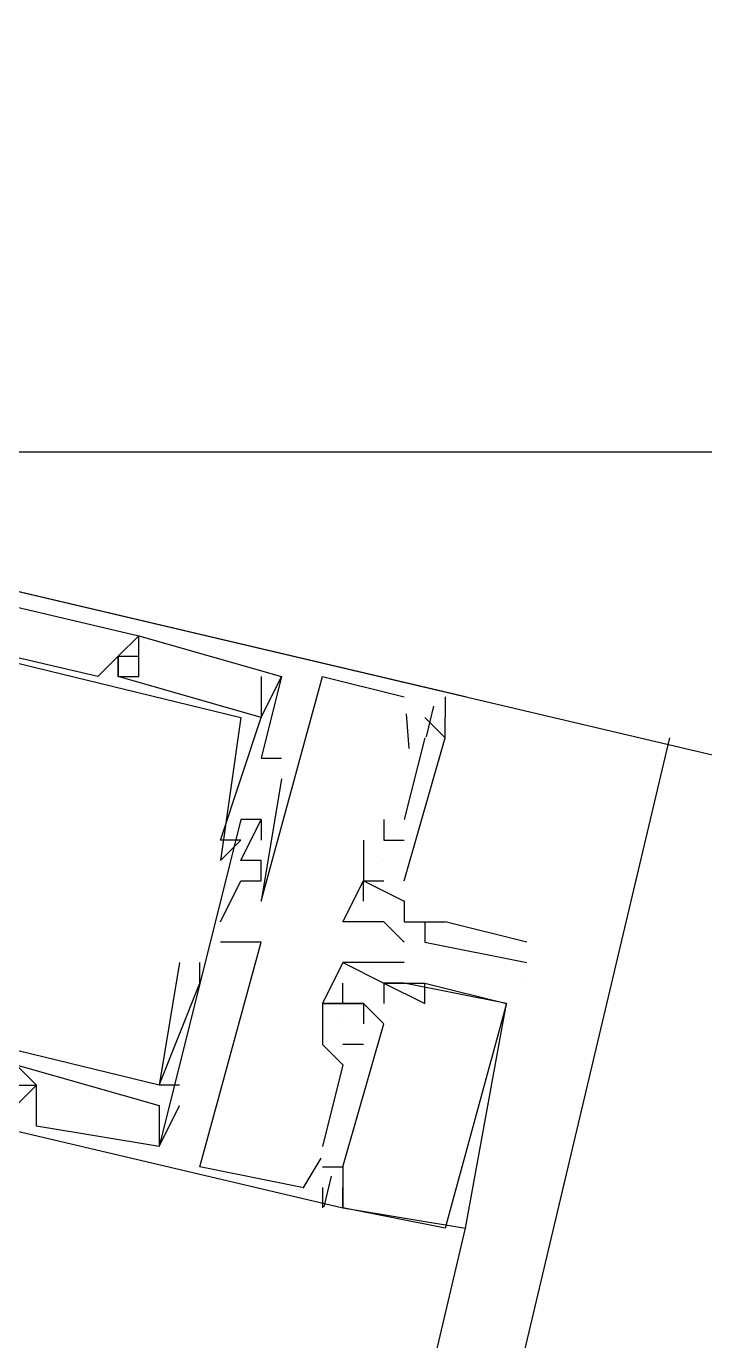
# Model space of a CAD drawing. Header units: feet. Extents: x -84 to 198, y -22 to 181.
# Drawn here: x 69.567 to 70.009, y 17.504 to 18.362 of the extents above; entities that cross this region are included whole.
import ezdxf

# ---------------------------------------------------------------- set-up
doc = ezdxf.new("R2010")
doc.units = ezdxf.units.FT
doc.layers.add('A-LINEA', color=7, linetype='CONTINUOUS')
doc.layers.add('A-MURO-CONCRETO', color=8, linetype='CONTINUOUS')

msp = doc.modelspace()

# ---------------------------------------------------------------- linework, layer by layer
at = {"layer": 'A-LINEA'}
for p, q in [((69.64, 17.9644), (69.64, 17.9644)), ((69.64, 17.9644), (69.64, 17.9644)), ((69.64, 17.9644), (69.64, 17.9644)), ((69.64, 17.9644), (69.64, 17.9644)), ((69.64, 17.9644), (69.64, 17.9644)), ((69.64, 17.9644), (69.64, 17.9644)), ((69.6267, 17.9511), (69.6267, 17.9511)), ((69.6267, 17.9511), (69.6267, 17.9511)), ((69.6267, 17.9511), (69.6267, 17.9511)), ((69.6267, 17.9511), (69.6267, 17.9511)), ((69.6267, 17.9511), (69.6267, 17.9511)), ((69.6267, 17.9511), (69.6267, 17.9511)), ((69.6267, 17.9511), (69.6267, 17.9511)), ((69.6267, 17.9511), (69.6267, 17.9511)), ((69.6267, 17.9511), (69.6267, 17.9511)), ((69.64, 17.9511), (69.64, 17.9511)), ((69.64, 17.9511), (69.64, 17.9511)), ((69.64, 17.9511), (69.64, 17.9511)), ((69.6133, 17.9378), (69.6133, 17.9378)), ((69.6133, 17.9378), (69.6133, 17.9378)), ((69.6133, 17.9378), (69.6133, 17.9378)), ((69.6267, 17.9378), (69.6267, 17.9378)), ((69.6267, 17.9378), (69.6267, 17.9378)), ((69.6267, 17.9378), (69.6267, 17.9378)), ((69.6267, 17.9378), (69.6267, 17.9378)), ((69.6267, 17.9378), (69.6267, 17.9378)), ((69.6267, 17.9378), (69.6267, 17.9378)), ((69.64, 17.9378), (69.64, 17.9378)), ((69.64, 17.9378), (69.64, 17.9378)), ((69.64, 17.9378), (69.64, 17.9378)), ((69.72, 17.9378), (69.72, 17.9378)), ((69.72, 17.9378), (69.72, 17.9378)), ((69.72, 17.9378), (69.72, 17.9378)), ((69.72, 17.9378), (69.72, 17.9378)), ((69.72, 17.9378), (69.72, 17.9378)), ((69.72, 17.9378), (69.72, 17.9378)), ((69.7333, 17.9378), (69.7333, 17.9378)), ((69.7333, 17.9378), (69.7333, 17.9378)), ((69.7333, 17.9378), (69.7333, 17.9378)), ((69.7333, 17.9378), (69.7333, 17.9378)), ((69.7333, 17.9378), (69.7333, 17.9378)), ((69.7333, 17.9378), (69.7333, 17.9378)), ((69.76, 17.9378), (69.76, 17.9378)), ((69.76, 17.9378), (69.76, 17.9378)), ((69.76, 17.9378), (69.76, 17.9378)), ((69.8133, 17.9244), (69.8133, 17.9244)), ((69.8133, 17.9244), (69.8133, 17.9244)), ((69.8133, 17.9244), (69.8133, 17.9244)), ((69.84, 17.9244), (69.84, 17.9244)), ((69.84, 17.9244), (69.84, 17.9244)), ((69.84, 17.9244), (69.84, 17.9244)), ((69.8533, 17.9244), (69.8533, 17.9244)), ((69.8533, 17.9244), (69.8533, 17.9244)), ((69.8533, 17.9244), (69.8533, 17.9244)), ((69.8146, 17.9135), (69.8162, 17.8909)), ((69.8146, 17.9135), (69.8162, 17.8909)), ((69.8146, 17.9135), (69.8162, 17.8909)), ((69.8323, 17.9184), (69.8276, 17.8984)), ((69.8323, 17.9184), (69.8276, 17.8984)), ((69.8323, 17.9184), (69.8276, 17.8984)), ((69.7067, 17.9111), (69.7067, 17.9111)), ((69.7067, 17.9111), (69.7067, 17.9111)), ((69.7067, 17.9111), (69.7067, 17.9111)), ((69.72, 17.9111), (69.72, 17.9111)), ((69.72, 17.9111), (69.72, 17.9111)), ((69.72, 17.9111), (69.72, 17.9111)), ((69.72, 17.9111), (69.72, 17.9111)), ((69.72, 17.9111), (69.72, 17.9111)), ((69.72, 17.9111), (69.72, 17.9111)), ((69.84, 17.8978), (69.8267, 17.9111)), ((69.8267, 17.9111), (69.8267, 17.9111)), ((69.84, 17.8978), (69.8267, 17.9111)), ((69.8267, 17.9111), (69.8267, 17.9111)), ((69.84, 17.8978), (69.8267, 17.9111)), ((69.8267, 17.9111), (69.8267, 17.9111)), ((69.84, 17.9111), (69.84, 17.9111)), ((69.84, 17.9111), (69.84, 17.9111)), ((69.84, 17.9111), (69.84, 17.9111)), ((69.84, 17.9111), (69.84, 17.9111)), ((69.84, 17.9111), (69.84, 17.9111)), ((69.84, 17.9111), (69.84, 17.9111)), ((68.0933, 9.9111), (69.9867, 17.8978)), ((69.8133, 17.8978), (69.8133, 17.8978)), ((69.8267, 17.8978), (69.8133, 17.8444)), ((69.8133, 17.8978), (69.8133, 17.8978)), ((69.8267, 17.8978), (69.8133, 17.8444)), ((69.8133, 17.8978), (69.8133, 17.8978)), ((69.8267, 17.8978), (69.8133, 17.8444)), ((69.8267, 17.8978), (69.8267, 17.8978)), ((69.8267, 17.8978), (69.8267, 17.8978)), ((69.8267, 17.8978), (69.8267, 17.8978)), ((69.84, 17.8978), (69.84, 17.8978)), ((69.84, 17.8978), (69.84, 17.8978)), ((69.84, 17.8978), (69.84, 17.8978)), ((69.84, 17.8978), (69.84, 17.8978)), ((69.84, 17.8978), (69.84, 17.8978)), ((69.84, 17.8978), (69.84, 17.8978)), ((69.72, 17.8844), (69.72, 17.8844)), ((69.72, 17.8844), (69.72, 17.8844)), ((69.72, 17.8844), (69.72, 17.8844)), ((69.7333, 17.8844), (69.7333, 17.8844)), ((69.7333, 17.8844), (69.7333, 17.8844)), ((69.7333, 17.8844), (69.7333, 17.8844)), ((69.7333, 17.8711), (69.7333, 17.8711)), ((69.7333, 17.8711), (69.7333, 17.8711)), ((69.7333, 17.8711), (69.7333, 17.8711)), ((69.7067, 17.8444), (69.7067, 17.8444)), ((69.7067, 17.8444), (69.7067, 17.8444)), ((69.7067, 17.8444), (69.7067, 17.8444)), ((69.72, 17.8444), (69.72, 17.8444)), ((69.72, 17.8444), (69.72, 17.8444)), ((69.72, 17.8444), (69.72, 17.8444)), ((69.72, 17.8444), (69.72, 17.8444)), ((69.72, 17.8444), (69.72, 17.8444)), ((69.72, 17.8444), (69.72, 17.8444)), ((69.8, 17.8444), (69.8, 17.8311)), ((69.8, 17.8444), (69.8, 17.8444)), ((69.8, 17.8444), (69.8, 17.8311)), ((69.8, 17.8444), (69.8, 17.8444)), ((69.8, 17.8444), (69.8, 17.8311)), ((69.8, 17.8444), (69.8, 17.8444)), ((69.8133, 17.8444), (69.8133, 17.8444)), ((69.8133, 17.8444), (69.8133, 17.8444)), ((69.8133, 17.8444), (69.8133, 17.8444)), ((69.6933, 17.8311), (69.6933, 17.8311)), ((69.6933, 17.8311), (69.6933, 17.8311)), ((69.6933, 17.8311), (69.6933, 17.8311)), ((69.7067, 17.8311), (69.7067, 17.8311)), ((69.7067, 17.8311), (69.7067, 17.8311)), ((69.7067, 17.8311), (69.7067, 17.8311)), ((69.72, 17.8311), (69.72, 17.8311)), ((69.72, 17.8311), (69.72, 17.8311)), ((69.72, 17.8311), (69.72, 17.8311)), ((69.7867, 17.8311), (69.7867, 17.8311)), ((69.7867, 17.8311), (69.7867, 17.8311)), ((69.7867, 17.8311), (69.7867, 17.8311)), ((69.8, 17.8311), (69.8133, 17.8311)), ((69.8, 17.8311), (69.8, 17.8311)), ((69.8, 17.8311), (69.8, 17.8311)), ((69.8, 17.8311), (69.8133, 17.8311)), ((69.8, 17.8311), (69.8, 17.8311)), ((69.8, 17.8311), (69.8, 17.8311)), ((69.8, 17.8311), (69.8133, 17.8311)), ((69.8, 17.8311), (69.8, 17.8311)), ((69.8, 17.8311), (69.8, 17.8311)), ((69.8133, 17.8311), (69.8133, 17.8311)), ((69.8133, 17.8311), (69.8133, 17.8311)), ((69.8133, 17.8311), (69.8133, 17.8311)), ((69.6933, 17.8178), (69.6933, 17.8178)), ((69.6933, 17.8178), (69.6933, 17.8178)), ((69.6933, 17.8178), (69.6933, 17.8178)), ((69.7067, 17.8178), (69.7067, 17.8178)), ((69.7067, 17.8178), (69.7067, 17.8178)), ((69.7067, 17.8178), (69.7067, 17.8178)), ((69.72, 17.8178), (69.72, 17.8178)), ((69.72, 17.8178), (69.72, 17.8178)), ((69.72, 17.8178), (69.72, 17.8178)), ((69.8, 17.8178), (69.8, 17.8178)), ((69.8, 17.8178), (69.8, 17.8178)), ((69.8, 17.8178), (69.8, 17.8178)), ((69.8, 17.8178), (69.8, 17.8178)), ((69.8, 17.8178), (69.8, 17.8178)), ((69.8, 17.8178), (69.8, 17.8178)), ((69.8133, 17.8178), (69.8133, 17.8178)), ((69.8133, 17.8178), (69.8133, 17.8178)), ((69.8133, 17.8178), (69.8133, 17.8178)), ((69.8133, 17.8178), (69.8133, 17.8178)), ((69.8133, 17.8178), (69.8133, 17.8178)), ((69.8133, 17.8178), (69.8133, 17.8178)), ((69.7067, 17.8044), (69.7067, 17.8044)), ((69.7067, 17.8044), (69.7067, 17.8044)), ((69.7067, 17.8044), (69.7067, 17.8044)), ((69.72, 17.8044), (69.72, 17.8044)), ((69.72, 17.8044), (69.72, 17.8044)), ((69.72, 17.8044), (69.72, 17.8044)), ((69.7867, 17.7911), (69.7867, 17.8044)), ((69.7867, 17.8044), (69.7867, 17.8044)), ((69.7867, 17.8044), (69.7867, 17.8044)), ((69.7867, 17.8044), (69.7867, 17.8044)), ((69.7867, 17.8044), (69.7867, 17.8044)), ((69.7867, 17.8044), (69.7867, 17.8044)), ((69.7867, 17.8044), (69.7867, 17.8044)), ((69.8, 17.8044), (69.8, 17.8044)), ((69.8, 17.8044), (69.8, 17.8044)), ((69.8, 17.8044), (69.8, 17.8044)), ((69.8, 17.8044), (69.8, 17.8044)), ((69.8, 17.8044), (69.8, 17.8044)), ((69.8133, 17.8044), (69.8133, 17.8044)), ((69.8133, 17.8044), (69.8133, 17.8044)), ((69.8133, 17.8044), (69.8133, 17.8044)), ((69.8133, 17.8044), (69.8133, 17.8044)), ((69.72, 17.7911), (69.72, 17.7911)), ((69.72, 17.7911), (69.72, 17.7911)), ((69.72, 17.7911), (69.72, 17.7911)), ((69.7867, 17.7911), (69.7867, 17.7911)), ((69.8133, 17.7911), (69.8133, 17.7911)), ((69.8133, 17.7911), (69.8133, 17.7911)), ((69.6933, 17.7778), (69.6933, 17.7778)), ((69.6933, 17.7778), (69.6933, 17.7778)), ((69.6933, 17.7778), (69.6933, 17.7778)), ((69.7733, 17.7778), (69.7733, 17.7778)), ((69.8, 17.7778), (69.7867, 17.7778)), ((69.7867, 17.7778), (69.7867, 17.7778)), ((69.7867, 17.7778), (69.7867, 17.7778)), ((69.8, 17.7778), (69.8133, 17.7644)), ((69.8, 17.7778), (69.8, 17.7778)), ((69.8, 17.7778), (69.8, 17.7778)), ((69.8133, 17.7778), (69.8133, 17.7778)), ((69.8133, 17.7778), (69.8133, 17.7778)), ((69.8133, 17.7778), (69.8133, 17.7778)), ((69.8267, 17.7778), (69.8267, 17.7778)), ((69.84, 17.7778), (69.84, 17.7778)), ((69.84, 17.7778), (69.84, 17.7778)), ((69.6933, 17.7644), (69.6933, 17.7644)), ((69.6933, 17.7644), (69.6933, 17.7644)), ((69.6933, 17.7644), (69.6933, 17.7644)), ((69.7067, 17.7644), (69.7067, 17.7644)), ((69.7067, 17.7644), (69.7067, 17.7644)), ((69.7067, 17.7644), (69.7067, 17.7644)), ((69.72, 17.7644), (69.72, 17.7644)), ((69.72, 17.7644), (69.72, 17.7644)), ((69.72, 17.7644), (69.72, 17.7644)), ((69.8133, 17.7644), (69.8133, 17.7644)), ((69.8267, 17.7644), (69.8267, 17.7644)), ((69.8933, 17.7644), (69.8933, 17.7644)), ((69.6667, 17.7511), (69.6667, 17.7511)), ((69.6667, 17.7511), (69.6667, 17.7511)), ((69.6667, 17.7511), (69.6667, 17.7511)), ((69.68, 17.7511), (69.68, 17.7511)), ((69.68, 17.7511), (69.68, 17.7511)), ((69.68, 17.7511), (69.68, 17.7511)), ((69.7733, 17.7511), (69.7733, 17.7511)), ((69.7733, 17.7511), (69.7733, 17.7511)), ((69.7733, 17.7511), (69.7733, 17.7511)), ((69.7733, 17.7511), (69.7733, 17.7511)), ((69.7733, 17.7511), (69.7733, 17.7511)), ((69.7733, 17.7511), (69.7733, 17.7511)), ((69.7867, 17.7511), (69.7867, 17.7511)), ((69.7867, 17.7511), (69.7867, 17.7511)), ((69.7867, 17.7511), (69.7867, 17.7511)), ((69.8133, 17.7511), (69.8133, 17.7511)), ((69.8133, 17.7511), (69.8133, 17.7511)), ((69.8133, 17.7511), (69.8133, 17.7511)), ((69.8933, 17.7511), (69.8933, 17.7511)), ((69.68, 17.7378), (69.68, 17.7378)), ((69.68, 17.7378), (69.68, 17.7378)), ((69.68, 17.7378), (69.68, 17.7378)), ((69.7733, 17.7378), (69.7733, 17.7378)), ((69.7733, 17.7378), (69.7733, 17.7378)), ((69.7733, 17.7378), (69.7733, 17.7378)), ((69.8, 17.7378), (69.8, 17.7378)), ((69.8, 17.7378), (69.8, 17.7378)), ((69.8, 17.7378), (69.8, 17.7378)), ((69.8, 17.7378), (69.8, 17.7378)), ((69.8, 17.7378), (69.8, 17.7378)), ((69.8, 17.7378), (69.8, 17.7378)), ((69.8, 17.7378), (69.8, 17.7378)), ((69.8, 17.7378), (69.8, 17.7378)), ((69.8, 17.7378), (69.8, 17.7378)), ((69.8133, 17.7378), (69.8133, 17.7378)), ((69.8133, 17.7378), (69.8133, 17.7378)), ((69.8133, 17.7378), (69.8133, 17.7378)), ((69.8133, 17.7378), (69.8133, 17.7378)), ((69.8133, 17.7378), (69.8133, 17.7378)), ((69.8133, 17.7378), (69.8133, 17.7378)), ((69.8133, 17.7378), (69.8133, 17.7378)), ((69.8133, 17.7378), (69.8133, 17.7378)), ((69.8133, 17.7378), (69.8133, 17.7378)), ((69.8267, 17.7378), (69.8267, 17.7378)), ((69.8267, 17.7378), (69.8267, 17.7378)), ((69.8267, 17.7378), (69.8267, 17.7378)), ((69.8267, 17.7378), (69.8267, 17.7378)), ((69.8267, 17.7378), (69.8267, 17.7378)), ((69.8267, 17.7378), (69.8267, 17.7378)), ((69.8933, 17.7378), (69.8933, 17.7378)), ((69.76, 17.7244), (69.76, 17.7244)), ((69.76, 17.7244), (69.76, 17.7244)), ((69.76, 17.7244), (69.76, 17.7244)), ((69.76, 17.7244), (69.76, 17.7244)), ((69.76, 17.7244), (69.76, 17.7244)), ((69.76, 17.7244), (69.76, 17.7244)), ((69.7733, 17.7244), (69.7733, 17.7244)), ((69.7733, 17.7244), (69.7733, 17.7244)), ((69.7733, 17.7244), (69.7733, 17.7244)), ((69.7733, 17.7244), (69.7733, 17.7244)), ((69.7733, 17.7244), (69.7733, 17.7244)), ((69.7733, 17.7244), (69.7733, 17.7244)), ((69.7733, 17.7244), (69.7733, 17.7244)), ((69.7733, 17.7244), (69.7733, 17.7244)), ((69.7733, 17.7244), (69.7733, 17.7244)), ((69.7867, 17.7244), (69.7867, 17.7244)), ((69.7867, 17.7244), (69.7867, 17.7244)), ((69.7867, 17.7244), (69.7867, 17.7244)), ((69.7867, 17.7244), (69.7867, 17.7244)), ((69.7867, 17.7244), (69.7867, 17.7244)), ((69.7867, 17.7244), (69.7867, 17.7244)), ((69.7867, 17.7244), (69.7867, 17.7244)), ((69.7867, 17.7244), (69.7867, 17.7244)), ((69.7867, 17.7244), (69.7867, 17.7244)), ((69.8, 17.7244), (69.8, 17.7244)), ((69.8, 17.7244), (69.8, 17.7244)), ((69.8, 17.7244), (69.8, 17.7244)), ((69.8, 17.7244), (69.8, 17.7244)), ((69.8, 17.7244), (69.8, 17.7244)), ((69.8, 17.7244), (69.8, 17.7244)), ((69.8, 17.7244), (69.8, 17.7244)), ((69.8, 17.7244), (69.8, 17.7244)), ((69.8, 17.7244), (69.8, 17.7244)), ((69.8267, 17.7244), (69.8267, 17.7244)), ((69.8267, 17.7244), (69.8267, 17.7244)), ((69.8267, 17.7244), (69.8267, 17.7244)), ((69.88, 17.7244), (69.88, 17.7244)), ((69.88, 17.7244), (69.88, 17.7244)), ((69.88, 17.7244), (69.88, 17.7244)), ((69.88, 17.7244), (69.88, 17.7244)), ((69.88, 17.7244), (69.88, 17.7244)), ((69.88, 17.7244), (69.88, 17.7244)), ((69.7733, 17.7111), (69.7733, 17.7111)), ((69.7733, 17.7111), (69.7733, 17.7111)), ((69.7733, 17.7111), (69.7733, 17.7111)), ((69.7733, 17.7111), (69.7733, 17.7111)), ((69.7733, 17.7111), (69.7733, 17.7111)), ((69.7733, 17.7111), (69.7733, 17.7111)), ((69.7867, 17.7111), (69.7867, 17.7111)), ((69.7867, 17.7111), (69.7867, 17.7111)), ((69.7867, 17.7111), (69.7867, 17.7111)), ((69.8, 17.7111), (69.8, 17.7111)), ((69.8, 17.7111), (69.8, 17.7111)), ((69.8, 17.7111), (69.8, 17.7111)), ((69.8, 17.7111), (69.8, 17.7111)), ((69.8, 17.7111), (69.8, 17.7111)), ((69.8, 17.7111), (69.8, 17.7111)), ((69.76, 17.6978), (69.76, 17.6978)), ((69.76, 17.6978), (69.76, 17.6978)), ((69.76, 17.6978), (69.76, 17.6978)), ((69.7867, 17.6978), (69.7733, 17.6978)), ((69.7733, 17.6978), (69.7733, 17.6978)), ((69.7867, 17.6978), (69.7733, 17.6978)), ((69.7733, 17.6978), (69.7733, 17.6978)), ((69.7867, 17.6978), (69.7733, 17.6978)), ((69.7733, 17.6978), (69.7733, 17.6978)), ((69.7867, 17.6978), (69.7867, 17.6978)), ((69.7867, 17.6978), (69.7867, 17.6978)), ((69.7867, 17.6978), (69.7867, 17.6978)), ((69.7733, 17.6844), (69.7733, 17.6844)), ((69.7733, 17.6844), (69.7733, 17.6844)), ((69.7733, 17.6844), (69.7733, 17.6844)), ((69.5733, 17.6711), (69.5733, 17.6711)), ((69.5733, 17.6711), (69.5733, 17.6711)), ((69.5733, 17.6711), (69.5733, 17.6711)), ((69.5733, 17.6711), (69.5733, 17.6711)), ((69.5733, 17.6711), (69.5733, 17.6711)), ((69.5733, 17.6711), (69.5733, 17.6711)), ((69.6533, 17.6711), (69.6533, 17.6711)), ((69.6533, 17.6711), (69.6533, 17.6711)), ((69.6533, 17.6711), (69.6533, 17.6711)), ((69.6533, 17.6711), (69.6533, 17.6711)), ((69.6533, 17.6711), (69.6533, 17.6711)), ((69.6533, 17.6711), (69.6533, 17.6711)), ((69.6667, 17.6711), (69.6667, 17.6711)), ((69.6667, 17.6711), (69.6667, 17.6711)), ((69.6667, 17.6711), (69.6667, 17.6711)), ((69.6533, 17.6578), (69.6533, 17.6578)), ((69.6533, 17.6578), (69.6533, 17.6578)), ((69.6533, 17.6578), (69.6533, 17.6578)), ((69.6667, 17.6578), (69.6667, 17.6578)), ((69.6667, 17.6578), (69.6667, 17.6578)), ((69.6667, 17.6578), (69.6667, 17.6578)), ((69.5733, 17.6444), (69.5733, 17.6444)), ((69.5733, 17.6444), (69.5733, 17.6444)), ((69.5733, 17.6444), (69.5733, 17.6444)), ((69.6533, 17.6311), (69.6533, 17.6311)), ((69.6533, 17.6311), (69.6533, 17.6311)), ((69.6533, 17.6311), (69.6533, 17.6311)), ((69.6533, 17.6311), (69.6533, 17.6311)), ((69.6533, 17.6311), (69.6533, 17.6311)), ((69.6533, 17.6311), (69.6533, 17.6311)), ((69.76, 17.6311), (69.76, 17.6311)), ((69.76, 17.6311), (69.76, 17.6311)), ((69.76, 17.6311), (69.76, 17.6311)), ((69.7588, 17.6235), (69.7472, 17.604)), ((69.7588, 17.6235), (69.7472, 17.604)), ((69.7588, 17.6235), (69.7472, 17.604)), ((69.68, 17.6178), (69.68, 17.6178)), ((69.68, 17.6178), (69.68, 17.6178)), ((69.68, 17.6178), (69.68, 17.6178)), ((69.76, 17.6178), (69.76, 17.6178)), ((69.76, 17.6178), (69.76, 17.6178)), ((69.76, 17.6178), (69.76, 17.6178)), ((69.7733, 17.6178), (69.7733, 17.6178)), ((69.7733, 17.6178), (69.7733, 17.6178)), ((69.7733, 17.6178), (69.7733, 17.6178)), ((69.7733, 17.6178), (69.7733, 17.6178)), ((69.7733, 17.6178), (69.7733, 17.6178)), ((69.7733, 17.6178), (69.7733, 17.6178)), ((69.7657, 17.6117), (69.7609, 17.5917)), ((69.7657, 17.6117), (69.7609, 17.5917)), ((69.7657, 17.6117), (69.7609, 17.5917)), ((69.7467, 17.6044), (69.7467, 17.6044)), ((69.7467, 17.6044), (69.7467, 17.6044)), ((69.7467, 17.6044), (69.7467, 17.6044)), ((69.76, 17.6044), (69.76, 17.6044)), ((69.76, 17.6044), (69.76, 17.6044)), ((69.76, 17.6044), (69.76, 17.6044)), ((69.7733, 17.6044), (69.7733, 17.6044)), ((69.7733, 17.6044), (69.7733, 17.6044)), ((69.7733, 17.6044), (69.7733, 17.6044)), ((69.7733, 17.6044), (69.7733, 17.6044)), ((69.7733, 17.6044), (69.7733, 17.6044)), ((69.7733, 17.6044), (69.7733, 17.6044)), ((69.7733, 17.6044), (69.7733, 17.6044)), ((69.7733, 17.6044), (69.7733, 17.6044)), ((69.7733, 17.6044), (69.7733, 17.6044)), ((69.76, 17.5911), (69.76, 17.5911)), ((69.76, 17.5911), (69.76, 17.5911)), ((69.76, 17.5911), (69.76, 17.5911)), ((69.7733, 17.5911), (69.7733, 17.5911)), ((69.7733, 17.5911), (69.7733, 17.5911)), ((69.7733, 17.5911), (69.7733, 17.5911)), ((69.7733, 17.5911), (69.7733, 17.5911)), ((69.7733, 17.5911), (69.7733, 17.5911)), ((69.7733, 17.5911), (69.7733, 17.5911)), ((69.7733, 17.5911), (69.7733, 17.5911)), ((69.7733, 17.5911), (69.7733, 17.5911)), ((69.7733, 17.5911), (69.7733, 17.5911)), ((69.7733, 17.5911), (69.7733, 17.5911)), ((69.7733, 17.5911), (69.7733, 17.5911)), ((69.7733, 17.5911), (69.7733, 17.5911)), ((68.32, 11.0711), (69.8533, 17.5778)), ((69.84, 17.5778), (69.84, 17.5778)), ((69.84, 17.5778), (69.84, 17.5778)), ((69.84, 17.5778), (69.84, 17.5778)), ((69.8533, 17.5778), (69.8533, 17.5778)), ((69.8533, 17.5778), (69.8533, 17.5778)), ((69.8533, 17.5778), (69.8533, 17.5778))]:
    msp.add_line(p, q, dxfattribs=at)
for points in [[(72.92, 18.7378), (72.5733, 17.2844), (69.1733, 18.0844), (69.52, 19.5511), (72.92, 18.7378)], [(69.8533, 17.9244), (69.1733, 18.0844), (69.1333, 17.9378)], [(69.8533, 17.9244), (69.1733, 18.0844), (69.1333, 17.9378)], [(69.8533, 17.9244), (69.1733, 18.0844), (69.1333, 17.9378)], [(69.1867, 18.0711), (69.64, 17.9644), (69.6267, 17.9511), (69.6267, 17.9378), (69.64, 17.9378), (69.64, 17.9644), (69.7333, 17.9378), (69.72, 17.8844), (69.7333, 17.8844)], [(69.6267, 17.9511), (69.6133, 17.9378), (69.2133, 18.0311), (69.2133, 18.0444), (69.1867, 18.0578), (69.1867, 18.0711), (69.1867, 18.0578), (69.2133, 18.0444), (69.1867, 17.9511), (69.1867, 17.9378), (69.2133, 18.0311), (69.7067, 17.9111), (69.6933, 17.8178), (69.6933, 17.8178), (69.7067, 17.8311), (69.6933, 17.8311), (69.72, 17.9111), (69.7333, 17.9378)], [(69.1867, 18.0711), (69.64, 17.9644), (69.6267, 17.9511), (69.6267, 17.9378), (69.64, 17.9378), (69.64, 17.9644), (69.7333, 17.9378), (69.72, 17.8844), (69.7333, 17.8844)], [(69.6267, 17.9511), (69.6133, 17.9378), (69.2133, 18.0311), (69.2133, 18.0444), (69.1867, 18.0578), (69.1867, 18.0711), (69.1867, 18.0578), (69.2133, 18.0444), (69.1867, 17.9511), (69.1867, 17.9378), (69.2133, 18.0311), (69.7067, 17.9111), (69.6933, 17.8178), (69.6933, 17.8178), (69.7067, 17.8311), (69.6933, 17.8311), (69.72, 17.9111), (69.7333, 17.9378)], [(69.1867, 18.0711), (69.64, 17.9644), (69.6267, 17.9511), (69.6267, 17.9378), (69.64, 17.9378), (69.64, 17.9644), (69.7333, 17.9378), (69.72, 17.8844), (69.7333, 17.8844)], [(69.6267, 17.9511), (69.6133, 17.9378), (69.2133, 18.0311), (69.2133, 18.0444), (69.1867, 18.0578), (69.1867, 18.0711), (69.1867, 18.0578), (69.2133, 18.0444), (69.1867, 17.9511), (69.1867, 17.9378), (69.2133, 18.0311), (69.7067, 17.9111), (69.6933, 17.8178), (69.6933, 17.8178), (69.7067, 17.8311), (69.6933, 17.8311), (69.72, 17.9111), (69.7333, 17.9378)], [(69.72, 17.9378), (69.72, 17.9111), (69.6267, 17.9378), (69.6267, 17.9511), (69.64, 17.9511)], [(69.72, 17.9378), (69.72, 17.9111), (69.6267, 17.9378), (69.6267, 17.9511), (69.64, 17.9511)], [(69.72, 17.9378), (69.72, 17.9111), (69.6267, 17.9378), (69.6267, 17.9511), (69.64, 17.9511)], [(69.7333, 17.8711), (69.72, 17.7911), (69.76, 17.9378), (69.8133, 17.9244)], [(69.7333, 17.8711), (69.72, 17.7911), (69.76, 17.9378), (69.8133, 17.9244)], [(69.7333, 17.8711), (69.72, 17.7911), (69.76, 17.9378), (69.8133, 17.9244)], [(69.84, 17.9244), (69.84, 17.9244), (69.84, 17.9111)], [(69.84, 17.9244), (69.84, 17.9244), (69.84, 17.9111)], [(69.84, 17.9244), (69.84, 17.9244), (69.84, 17.9111)], [(69.8133, 17.8044), (69.84, 17.8978), (69.84, 17.9111), (69.84, 17.9111)], [(69.8133, 17.8044), (69.84, 17.8978), (69.84, 17.9111), (69.84, 17.9111)], [(69.8133, 17.8044), (69.84, 17.8978), (69.84, 17.9111), (69.84, 17.9111)], [(69.1333, 17.8978), (69.0933, 17.7511), (69.7733, 17.5911), (69.7733, 17.6044)], [(69.1333, 17.8978), (69.0933, 17.7511), (69.7733, 17.5911), (69.7733, 17.6044)], [(69.1333, 17.8978), (69.0933, 17.7511), (69.7733, 17.5911), (69.7733, 17.6044)], [(69.6667, 17.7511), (69.6533, 17.6711), (69.16, 17.7911), (69.1733, 17.8711), (69.16, 17.8711)], [(69.6667, 17.7511), (69.6533, 17.6711), (69.16, 17.7911), (69.1733, 17.8711), (69.16, 17.8711)], [(69.6667, 17.7511), (69.6533, 17.6711), (69.16, 17.7911), (69.1733, 17.8711), (69.16, 17.8711)], [(69.72, 17.8444), (69.7067, 17.8444), (69.6533, 17.6311), (69.5733, 17.6444), (69.5733, 17.6711), (69.56, 17.6844), (69.56, 17.6711), (69.5733, 17.6711), (69.56, 17.6578)], [(69.72, 17.8444), (69.7067, 17.8444), (69.6533, 17.6311), (69.5733, 17.6444), (69.5733, 17.6711), (69.56, 17.6844), (69.56, 17.6711), (69.5733, 17.6711), (69.56, 17.6578)], [(69.72, 17.8444), (69.7067, 17.8444), (69.6533, 17.6311), (69.5733, 17.6444), (69.5733, 17.6711), (69.56, 17.6844), (69.56, 17.6711), (69.5733, 17.6711), (69.56, 17.6578)], [(69.6933, 17.7778), (69.7067, 17.8044), (69.72, 17.8044), (69.72, 17.8178), (69.7067, 17.8178), (69.72, 17.8444), (69.72, 17.8311)], [(69.6933, 17.7778), (69.7067, 17.8044), (69.72, 17.8044), (69.72, 17.8178), (69.7067, 17.8178), (69.72, 17.8444), (69.72, 17.8311)], [(69.6933, 17.7778), (69.7067, 17.8044), (69.72, 17.8044), (69.72, 17.8178), (69.7067, 17.8178), (69.72, 17.8444), (69.72, 17.8311)], [(69.7867, 17.8311), (69.7867, 17.8044), (69.8, 17.8044)], [(69.7867, 17.8311), (69.7867, 17.8044), (69.8, 17.8044)], [(69.7867, 17.8311), (69.7867, 17.8044), (69.8, 17.8044)], [(69.7867, 17.7778), (69.7733, 17.7778), (69.7867, 17.8044), (69.7867, 17.8044), (69.7867, 17.8044), (69.7867, 17.8044), (69.7867, 17.8044)], [(69.7867, 17.8044), (69.8133, 17.7911), (69.8133, 17.7778)], [(69.8133, 17.8044), (69.8133, 17.8044), (69.8133, 17.8044), (69.8133, 17.8044)], [(69.8133, 17.7911), (69.8133, 17.7778), (69.8133, 17.7778), (69.84, 17.7778)], [(69.16, 17.7778), (69.56, 17.6844), (69.5467, 17.6711), (69.56, 17.6578), (69.56, 17.6711), (69.56, 17.6844), (69.6533, 17.6578)], [(69.16, 17.7778), (69.56, 17.6844), (69.5467, 17.6711), (69.56, 17.6578), (69.56, 17.6711), (69.56, 17.6844), (69.6533, 17.6578)], [(69.16, 17.7778), (69.56, 17.6844), (69.5467, 17.6711), (69.56, 17.6578), (69.56, 17.6711), (69.56, 17.6844), (69.6533, 17.6578)], [(69.8133, 17.7778), (69.8267, 17.7778), (69.8267, 17.7644), (69.8933, 17.7511), (69.8933, 17.7511)], [(69.8933, 17.7644), (69.84, 17.7778), (69.84, 17.7778), (69.84, 17.7778), (69.84, 17.7778)], [(69.7467, 17.6044), (69.68, 17.6178), (69.72, 17.7644), (69.7067, 17.7644), (69.6933, 17.7644)], [(69.7467, 17.6044), (69.68, 17.6178), (69.72, 17.7644), (69.7067, 17.7644), (69.6933, 17.7644)], [(69.7467, 17.6044), (69.68, 17.6178), (69.72, 17.7644), (69.7067, 17.7644), (69.6933, 17.7644)], [(69.6667, 17.6711), (69.6533, 17.6711), (69.68, 17.7378), (69.68, 17.7511), (69.68, 17.7511)], [(69.6667, 17.6711), (69.6533, 17.6711), (69.68, 17.7378), (69.68, 17.7511), (69.68, 17.7511)], [(69.6667, 17.6711), (69.6533, 17.6711), (69.68, 17.7378), (69.68, 17.7511), (69.68, 17.7511)], [(69.8133, 17.7511), (69.7867, 17.7511), (69.7733, 17.7511), (69.76, 17.7244), (69.7733, 17.7244), (69.7733, 17.7244), (69.7733, 17.7244), (69.7733, 17.7244), (69.7867, 17.7244), (69.7867, 17.7244), (69.8, 17.7111)], [(69.8133, 17.7511), (69.7867, 17.7511), (69.7733, 17.7511), (69.76, 17.7244), (69.7733, 17.7244), (69.7733, 17.7244), (69.7733, 17.7244), (69.7733, 17.7244), (69.7867, 17.7244), (69.7867, 17.7244), (69.8, 17.7111)], [(69.8133, 17.7511), (69.7867, 17.7511), (69.7733, 17.7511), (69.76, 17.7244), (69.7733, 17.7244), (69.7733, 17.7244), (69.7733, 17.7244), (69.7733, 17.7244), (69.7867, 17.7244), (69.7867, 17.7244), (69.8, 17.7111)], [(69.7733, 17.7511), (69.8, 17.7378), (69.8, 17.7244), (69.8, 17.7244)], [(69.7733, 17.7511), (69.8, 17.7378), (69.8, 17.7244), (69.8, 17.7244)], [(69.7733, 17.7511), (69.8, 17.7378), (69.8, 17.7244), (69.8, 17.7244)], [(69.7867, 17.7244), (69.7733, 17.7244), (69.7733, 17.7378)], [(69.8, 17.7378), (69.8267, 17.7244), (69.8267, 17.7244), (69.8267, 17.7378), (69.8267, 17.7378), (69.88, 17.7244), (69.88, 17.7244), (69.84, 17.5778), (69.84, 17.5778), (69.7733, 17.5911), (69.7733, 17.6044), (69.7733, 17.5911), (69.8533, 17.5778), (69.8533, 17.5778), (69.88, 17.7244), (69.8133, 17.7378), (69.8267, 17.7378)], [(69.7867, 17.7244), (69.7733, 17.7244), (69.7733, 17.7378)], [(69.8, 17.7378), (69.8267, 17.7244), (69.8267, 17.7244), (69.8267, 17.7378), (69.8267, 17.7378), (69.88, 17.7244), (69.88, 17.7244), (69.84, 17.5778), (69.84, 17.5778), (69.7733, 17.5911), (69.7733, 17.6044), (69.7733, 17.5911), (69.8533, 17.5778), (69.8533, 17.5778), (69.88, 17.7244), (69.8133, 17.7378), (69.8267, 17.7378)], [(69.7867, 17.7244), (69.7733, 17.7244), (69.7733, 17.7378)], [(69.8, 17.7378), (69.8267, 17.7244), (69.8267, 17.7244), (69.8267, 17.7378), (69.8267, 17.7378), (69.88, 17.7244), (69.88, 17.7244), (69.84, 17.5778), (69.84, 17.5778), (69.7733, 17.5911), (69.7733, 17.6044), (69.7733, 17.5911), (69.8533, 17.5778), (69.8533, 17.5778), (69.88, 17.7244), (69.8133, 17.7378), (69.8267, 17.7378)], [(69.8133, 17.7378), (69.8, 17.7378), (69.8133, 17.7378)], [(69.8133, 17.7378), (69.8, 17.7378), (69.8133, 17.7378)], [(69.8133, 17.7378), (69.8, 17.7378), (69.8133, 17.7378)], [(69.7733, 17.7244), (69.76, 17.7244), (69.76, 17.6978)], [(69.7733, 17.7244), (69.76, 17.7244), (69.76, 17.6978)], [(69.7733, 17.7244), (69.76, 17.7244), (69.76, 17.6978)], [(69.7733, 17.6178), (69.8, 17.7111), (69.7867, 17.7244), (69.7867, 17.7111)], [(69.7733, 17.6178), (69.8, 17.7111), (69.7867, 17.7244), (69.7867, 17.7111)], [(69.7733, 17.6178), (69.8, 17.7111), (69.7867, 17.7244), (69.7867, 17.7111)], [(69.76, 17.6978), (69.7733, 17.6844), (69.76, 17.6311)], [(69.76, 17.6978), (69.7733, 17.6844), (69.76, 17.6311)], [(69.76, 17.6978), (69.7733, 17.6844), (69.76, 17.6311)], [(69.6533, 17.6578), (69.6533, 17.6311), (69.6667, 17.6578)], [(69.6533, 17.6578), (69.6533, 17.6311), (69.6667, 17.6578)], [(69.6533, 17.6578), (69.6533, 17.6311), (69.6667, 17.6578)], [(69.76, 17.6178), (69.7733, 17.6178), (69.7733, 17.6044)], [(69.76, 17.6178), (69.7733, 17.6178), (69.7733, 17.6044)], [(69.76, 17.6178), (69.7733, 17.6178), (69.7733, 17.6044)], [(69.76, 17.6044), (69.76, 17.6044), (69.76, 17.5911)], [(69.76, 17.6044), (69.76, 17.6044), (69.76, 17.5911)], [(69.76, 17.6044), (69.76, 17.6044), (69.76, 17.5911)]]:
    msp.add_lwpolyline(points, dxfattribs=at)
at = {"layer": 'A-MURO-CONCRETO'}
for points in [[(69.32, 18.7378), (69.1733, 18.0844), (72.76, 18.0844), (69.32, 18.7378)], [(69.1733, 18.0844), (72.76, 18.0844), (72.5733, 17.2844), (69.1733, 18.0844), (69.1733, 18.0844)]]:
    msp.add_lwpolyline(points, dxfattribs=at)

doc.saveas('drawing.dxf')
